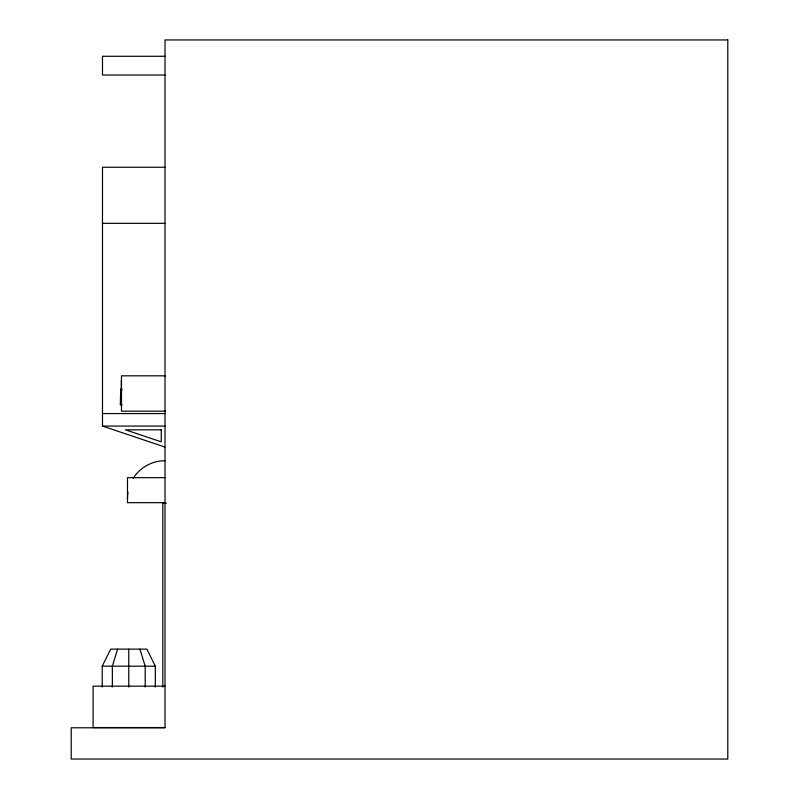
<?xml version="1.0" encoding="UTF-8"?>
<svg xmlns="http://www.w3.org/2000/svg" width="799" height="799" viewBox="0 0 799 799"><rect width="100%" height="100%" fill="white"/><g stroke="black" fill="none" stroke-linecap="round" stroke-linejoin="round"><path stroke-width="1.2" d="M121.078 395.215L121.548 388.923L121.208 395.215M121.118 395.405L121.378 389.902L120.429 404.723L122.097 404.843M121.039 397.423L120.509 404.034A12.504 0.699 -87.2 0 1 120.769 390.601L120.869 388.993L121.208 391.56M120.429 404.723L121.078 396.314M121.358 391.83L121.548 388.923L121.358 395.425L121.348 380.224M117.613 649.128L112.359 666.186L112.359 687.05M102.222 687.05L102.222 666.186L110.721 649.128L146.826 649.128L155.326 666.186L155.326 687.05M165.013 56.28L102.482 56.28L102.482 75.036L165.013 75.036M165.013 167.251L102.482 167.251L102.482 426.077L165.013 447.06M102.482 223.33L165.013 223.33M165.613 375.82L121.478 375.82L121.478 411.185L165.613 411.185M102.482 413.572L165.013 413.572M102.482 426.077L165.013 426.077M165.013 477.662L127.49 477.662L127.49 502.671L165.013 502.671M166.322 503.36L162.816 503.36L162.816 687.13M102.222 666.186L155.326 666.186M165.013 686.161L93.103 686.161L93.103 727.549L165.013 727.549M139.935 649.128L145.188 666.186L145.188 687.05M128.769 649.128L128.769 687.05M127.49 498.236A37.523 37.523 0 0 1 127.99 492.124M133.143 478.431A37.523 37.523 0 0 1 165.013 460.723M727.789 39.95L165.013 39.95L165.013 727.789L71.211 727.789L71.211 759.05L727.789 759.05L727.789 39.95M161.258 429.822L125.443 429.822L161.258 441.847L161.258 429.822"/></g></svg>
